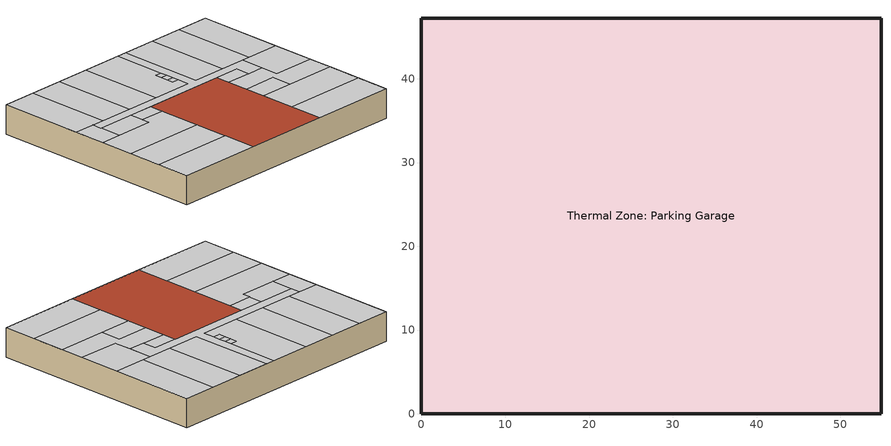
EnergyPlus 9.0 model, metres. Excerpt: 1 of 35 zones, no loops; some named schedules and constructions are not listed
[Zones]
Thermal Zone: Parking Garage
 floor ground (Surface 171 SlabOnOrBelowGradeF073): 54.86,47.24 54.86,0 0,0 0,47.24 z-6.1
 wall ground (Surface 172-uw BelowGradeWallC114): 0,0 54.86,0 z-6.1:0
 wall ground (Surface 173-uw BelowGradeWallC114): 0,47.24 0,0 z-6.1:0
 wall ground (Surface 174-uw BelowGradeWallC114): 54.86,47.24 0,47.24 z-6.1:0
 wall ground (Surface 175-uw BelowGradeWallC114): 54.86,0 54.86,47.24 z-6.1:0
 ceiling to Thermal Zone: F1 Retail SW (OtherFloorU071 Reversed): 18.29,0 18.29,7.32 0,7.32 0,0 z0; 18.29,7.32 18.29,14.63 0,14.63 0,7.32 z0; 18.29,14.63 18.29,23.77 12.8,23.77 12.8,21.95 0,21.95 0,14.63 z0
 ceiling to Thermal Zone: F1 Retail N-NW (OtherFloorU071 Reversed): 7.32,28.96 7.32,47.24 0,47.24 0,28.96 z0; 14.63,28.96 14.63,47.24 7.32,47.24 7.32,28.96 z0; 21.95,28.96 21.95,47.24 14.63,47.24 14.63,28.96 z0; 30.78,28.96 30.78,31.39 29.26,31.39 29.26,35.97 30.78,35.97 30.78,47.24 21.95,47.24 21.95,28.96 z0
 ceiling to Thermal Zone: F1 Retail NE (OtherFloorU071 Reversed): 40.23,28.96 40.23,47.24 32.92,47.24 32.92,28.96 z0; 47.55,28.96 47.55,47.24 40.23,47.24 40.23,28.96 z0; 54.86,28.96 54.86,47.24 47.55,47.24 47.55,28.96 z0
 ceiling to Thermal Zone: F1 Corridor (OtherFloorU071 Reversed): 30.78,31.39 30.78,32.92 29.26,32.92 29.26,31.39 z0; 30.78,32.92 30.78,34.44 29.26,34.44 29.26,32.92 z0; 30.78,34.44 30.78,35.97 29.26,35.97 29.26,34.44 z0; 45.72,23.77 45.72,28.96 32.92,28.96 32.92,47.24 30.78,47.24 30.78,28.96 4.57,28.96 4.57,26.82 42.06,26.82 42.06,23.77 z0; 18.29,23.77 18.29,26.82 12.8,26.82 12.8,23.77 z0; 42.06,23.77 42.06,26.82 36.58,26.82 36.58,23.77 z0
 ceiling to Thermal Zone: F1 Retail SE (OtherFloorU071 Reversed): 54.86,7.32 54.86,14.63 36.58,14.63 36.58,7.32 z0; 54.86,0 54.86,7.32 36.58,7.32 36.58,0 z0
 ceiling to Thermal Zone: F1 Lounge (OtherFloorU071 Reversed): 54.86,14.63 54.86,19.81 45.72,19.81 45.72,23.77 42.06,23.77 36.58,23.77 36.58,19.2 43.89,19.2 43.89,14.63 z0
 ceiling to Thermal Zone: F1 Business Center (OtherFloorU071 Reversed): 43.89,14.63 43.89,19.2 36.58,19.2 36.58,14.63 z0
 ceiling to Thermal Zone: F1 Fitness Center (OtherFloorU071 Reversed): 54.86,19.81 54.86,28.96 45.72,28.96 45.72,19.81 z0
 ceiling to Thermal Zone: F1 Leasing Office (OtherFloorU071 Reversed): 4.57,21.95 4.57,28.96 0,28.96 0,21.95 z0
 ceiling to Thermal Zone: F1 Mechanical Room (OtherFloorU071 Reversed): 12.8,21.95 12.8,26.82 4.57,26.82 4.57,21.95 z0
 roof outside (FlatNonresWoodFramingAndOtherRoofUnconditioned): 36.58,0 36.58,26.82 18.29,26.82 18.29,0 z0
[Construction]
OtherFloorU071 Reversed: Carpet - 3/4 in., Plywood - 5/8 in., Compliance Insulation R9.83
[Schedule:Year]
ResidentialLivingHtgSetpt: ResidentialLivingHtgSetptWk, 1, 1, 12, 31
ResidentialLivingClgSetpt: ResidentialLivingClgSetptWk, 1, 1, 12, 31
Off: OffWk, 1, 1, 12, 31
AllOnHVACAvail: AllOnHVACAvailWk, 1, 1, 12, 31
CyclingHVACAvail: CyclingHVACAvailWk, 1, 1, 12, 31
[Schedule:Week:Daily]
ResidentialLivingLightsWk: ResidentialLivingLightsSun, ResidentialLivingLightsWD, ResidentialLivingLightsWD, ResidentialLivingLightsWD, ResidentialLivingLightsWD, ResidentialLivingLightsWD, ResidentialLivingLightsSat, ResidentialLivingLightsSun, OnDay, OffDay, ResidentialLivingLightsSun, ResidentialLivingLightsSun
ResidentialLivingHtgSetptWk: ResidentialLivingHtgSetptSun, ResidentialLivingHtgSetptWD, ResidentialLivingHtgSetptWD, ResidentialLivingHtgSetptWD, ResidentialLivingHtgSetptWD, ResidentialLivingHtgSetptWD, ResidentialLivingHtgSetptSat, ResidentialLivingHtgSetptSun, ResidentialLivingHtgSetptWD, ResidentialLivingHtgSetptWD, ResidentialLivingHtgSetptSun, ResidentialLivingHtgSetptSun
ResidentialLivingClgSetptWk: ResidentialLivingClgSetptSun, ResidentialLivingClgSetptWD, ResidentialLivingClgSetptWD, ResidentialLivingClgSetptWD, ResidentialLivingClgSetptWD, ResidentialLivingClgSetptWD, ResidentialLivingClgSetptSat, ResidentialLivingClgSetptSun, ResidentialLivingClgSetptWD, ResidentialLivingClgSetptWD, ResidentialLivingClgSetptSun, ResidentialLivingClgSetptSun
ResidentialLivingHVACAvailWk: ResidentialLivingHVACAvailSun, ResidentialLivingHVACAvailWD, ResidentialLivingHVACAvailWD, ResidentialLivingHVACAvailWD, ResidentialLivingHVACAvailWD, ResidentialLivingHVACAvailWD, ResidentialLivingHVACAvailSat, ResidentialLivingHVACAvailSun, AllOnHVACAvailDay, AllOnHVACAvailDay, ResidentialLivingHVACAvailSun, ResidentialLivingHVACAvailSun
OffWk: OffDay, OffDay, OffDay, OffDay, OffDay, OffDay, OffDay, OffDay, OffDay, OffDay, OffDay, OffDay
AllOnHVACAvailWk: AllOnHVACAvailDay, AllOnHVACAvailDay, AllOnHVACAvailDay, AllOnHVACAvailDay, AllOnHVACAvailDay, AllOnHVACAvailDay, AllOnHVACAvailDay, AllOnHVACAvailDay, AllOnHVACAvailDay, AllOnHVACAvailDay, AllOnHVACAvailDay, AllOnHVACAvailDay
CyclingHVACAvailWk: CyclingHVACAvailAll, CyclingHVACAvailAll, CyclingHVACAvailAll, CyclingHVACAvailAll, CyclingHVACAvailAll, CyclingHVACAvailAll, CyclingHVACAvailAll, CyclingHVACAvailAll, CyclingHVACAvailAll, CyclingHVACAvailAll, CyclingHVACAvailAll, CyclingHVACAvailAll
OfficeLightsWk: OfficeLightsSun, OfficeLightsWD, OfficeLightsWD, OfficeLightsWD, OfficeLightsWD, OfficeLightsWD, OfficeLightsSat, OfficeLightsSun, OnDay, OffDay, OfficeLightsSun, OfficeLightsSun
OfficeGasEquipWk: OfficeGasEquipSun, OfficeGasEquipWD, OfficeGasEquipWD, OfficeGasEquipWD, OfficeGasEquipWD, OfficeGasEquipWD, OfficeGasEquipSat, OfficeGasEquipSun, OnDay, OffDay, OfficeGasEquipSun, OfficeGasEquipSun
OfficeInfiltrationWk: OfficeInfiltrationSun, OfficeInfiltrationWD, OfficeInfiltrationWD, OfficeInfiltrationWD, OfficeInfiltrationWD, OfficeInfiltrationWD, OfficeInfiltrationSat, OfficeInfiltrationSun, OfficeInfiltrationWD, OfficeInfiltrationWD, OfficeInfiltrationSun, OfficeInfiltrationSun
OfficeOccupancyWk: OfficeOccupancySun, OfficeOccupancyWD, OfficeOccupancyWD, OfficeOccupancyWD, OfficeOccupancyWD, OfficeOccupancyWD, OfficeOccupancySat, OfficeOccupancySun, OnDay, OffDay, OfficeOccupancySun, OfficeOccupancySun
OfficeReceptacleWk: OfficeReceptacleSun, OfficeReceptacleWD, OfficeReceptacleWD, OfficeReceptacleWD, OfficeReceptacleWD, OfficeReceptacleWD, OfficeReceptacleSat, OfficeReceptacleSun, OnDay, OffDay, OfficeReceptacleSun, OfficeReceptacleSun
ResidentialLivingGasEquipWk: ResidentialLivingGasEquipSun, ResidentialLivingGasEquipWD, ResidentialLivingGasEquipWD, ResidentialLivingGasEquipWD, ResidentialLivingGasEquipWD, ResidentialLivingGasEquipWD, ResidentialLivingGasEquipSat, ResidentialLivingGasEquipSun, OnDay, OffDay, ResidentialLivingGasEquipSun, ResidentialLivingGasEquipSun
ResidentialLivingInfiltrationWk: ResidentialLivingInfiltrationSun, ResidentialLivingInfiltrationWD, ResidentialLivingInfiltrationWD, ResidentialLivingInfiltrationWD, ResidentialLivingInfiltrationWD, ResidentialLivingInfiltrationWD, ResidentialLivingInfiltrationSat, ResidentialLivingInfiltrationSun, ResidentialLivingInfiltrationWD, ResidentialLivingInfiltrationWD, ResidentialLivingInfiltrationSun, ResidentialLivingInfiltrationSun
ResidentialLivingReceptacleWk: ResidentialLivingReceptacleSun, ResidentialLivingReceptacleWD, ResidentialLivingReceptacleWD, ResidentialLivingReceptacleWD, ResidentialLivingReceptacleWD, ResidentialLivingReceptacleWD, ResidentialLivingReceptacleSat, ResidentialLivingReceptacleSun, OnDay, OffDay, ResidentialLivingReceptacleSun, ResidentialLivingReceptacleSun
F2-4 1-Bed N People Activity Level Week Rule - Jan1-Dec31: {6805c7c8-f2c4-43a2-87ac-b2a05aa02598}, {6805c7c8-f2c4-43a2-87ac-b2a05aa02598}, {6805c7c8-f2c4-43a2-87ac-b2a05aa02598}, {6805c7c8-f2c4-43a2-87ac-b2a05aa02598}, {6805c7c8-f2c4-43a2-87ac-b2a05aa02598}, {6805c7c8-f2c4-43a2-87ac-b2a05aa02598}, {6805c7c8-f2c4-43a2-87ac-b2a05aa02598}, {6805c7c8-f2c4-43a2-87ac-b2a05aa02598}, {6805c7c8-f2c4-43a2-87ac-b2a05aa02598}, {6805c7c8-f2c4-43a2-87ac-b2a05aa02598}, {6805c7c8-f2c4-43a2-87ac-b2a05aa02598}, {6805c7c8-f2c4-43a2-87ac-b2a05aa02598}
F2-4 1-Bed NE Core People Activity Level Week Rule - Jan1-Dec31: {370647e9-5487-4645-aca1-0e34028f6810}, {370647e9-5487-4645-aca1-0e34028f6810}, {370647e9-5487-4645-aca1-0e34028f6810}, {370647e9-5487-4645-aca1-0e34028f6810}, {370647e9-5487-4645-aca1-0e34028f6810}, {370647e9-5487-4645-aca1-0e34028f6810}, {370647e9-5487-4645-aca1-0e34028f6810}, {370647e9-5487-4645-aca1-0e34028f6810}, {370647e9-5487-4645-aca1-0e34028f6810}, {370647e9-5487-4645-aca1-0e34028f6810}, {370647e9-5487-4645-aca1-0e34028f6810}, {370647e9-5487-4645-aca1-0e34028f6810}
F2-4 1-Bed NE Outer People Activity Level Week Rule - Jan1-Dec31: {790ceb7b-3814-4bca-ba43-92017290970f}, {790ceb7b-3814-4bca-ba43-92017290970f}, {790ceb7b-3814-4bca-ba43-92017290970f}, {790ceb7b-3814-4bca-ba43-92017290970f}, {790ceb7b-3814-4bca-ba43-92017290970f}, {790ceb7b-3814-4bca-ba43-92017290970f}, {790ceb7b-3814-4bca-ba43-92017290970f}, {790ceb7b-3814-4bca-ba43-92017290970f}, {790ceb7b-3814-4bca-ba43-92017290970f}, {790ceb7b-3814-4bca-ba43-92017290970f}, {790ceb7b-3814-4bca-ba43-92017290970f}, {790ceb7b-3814-4bca-ba43-92017290970f}
F2-4 1-Bed NW Core People Activity Level Week Rule - Jan1-Dec31: {a70a9a82-4804-43eb-b5ed-10e28cd0ca26}, {a70a9a82-4804-43eb-b5ed-10e28cd0ca26}, {a70a9a82-4804-43eb-b5ed-10e28cd0ca26}, {a70a9a82-4804-43eb-b5ed-10e28cd0ca26}, {a70a9a82-4804-43eb-b5ed-10e28cd0ca26}, {a70a9a82-4804-43eb-b5ed-10e28cd0ca26}, {a70a9a82-4804-43eb-b5ed-10e28cd0ca26}, {a70a9a82-4804-43eb-b5ed-10e28cd0ca26}, {a70a9a82-4804-43eb-b5ed-10e28cd0ca26}, {a70a9a82-4804-43eb-b5ed-10e28cd0ca26}, {a70a9a82-4804-43eb-b5ed-10e28cd0ca26}, {a70a9a82-4804-43eb-b5ed-10e28cd0ca26}
F2-4 1-Bed NW Outer People Activity Level Week Rule - Jan1-Dec31: {55218574-7b76-4629-915f-68a635a8b9a4}, {55218574-7b76-4629-915f-68a635a8b9a4}, {55218574-7b76-4629-915f-68a635a8b9a4}, {55218574-7b76-4629-915f-68a635a8b9a4}, {55218574-7b76-4629-915f-68a635a8b9a4}, {55218574-7b76-4629-915f-68a635a8b9a4}, {55218574-7b76-4629-915f-68a635a8b9a4}, {55218574-7b76-4629-915f-68a635a8b9a4}, {55218574-7b76-4629-915f-68a635a8b9a4}, {55218574-7b76-4629-915f-68a635a8b9a4}, {55218574-7b76-4629-915f-68a635a8b9a4}, {55218574-7b76-4629-915f-68a635a8b9a4}
F2-4 2-Bed Core NE People Activity Level Week Rule - Jan1-Dec31: {2ad72658-7b36-46d0-b241-84e8c2460a91}, {2ad72658-7b36-46d0-b241-84e8c2460a91}, {2ad72658-7b36-46d0-b241-84e8c2460a91}, {2ad72658-7b36-46d0-b241-84e8c2460a91}, {2ad72658-7b36-46d0-b241-84e8c2460a91}, {2ad72658-7b36-46d0-b241-84e8c2460a91}, {2ad72658-7b36-46d0-b241-84e8c2460a91}, {2ad72658-7b36-46d0-b241-84e8c2460a91}, {2ad72658-7b36-46d0-b241-84e8c2460a91}, {2ad72658-7b36-46d0-b241-84e8c2460a91}, {2ad72658-7b36-46d0-b241-84e8c2460a91}, {2ad72658-7b36-46d0-b241-84e8c2460a91}
F2-4 2-Bed Core NW People Activity Level Week Rule - Jan1-Dec31: {d2f34d76-4012-4924-8098-abc29affdd64}, {d2f34d76-4012-4924-8098-abc29affdd64}, {d2f34d76-4012-4924-8098-abc29affdd64}, {d2f34d76-4012-4924-8098-abc29affdd64}, {d2f34d76-4012-4924-8098-abc29affdd64}, {d2f34d76-4012-4924-8098-abc29affdd64}, {d2f34d76-4012-4924-8098-abc29affdd64}, {d2f34d76-4012-4924-8098-abc29affdd64}, {d2f34d76-4012-4924-8098-abc29affdd64}, {d2f34d76-4012-4924-8098-abc29affdd64}, {d2f34d76-4012-4924-8098-abc29affdd64}, {d2f34d76-4012-4924-8098-abc29affdd64}
F2-4 2-Bed NE People Activity Level Week Rule - Jan1-Dec31: {e377f036-5cf4-4b98-a090-f966b8af4db4}, {e377f036-5cf4-4b98-a090-f966b8af4db4}, {e377f036-5cf4-4b98-a090-f966b8af4db4}, {e377f036-5cf4-4b98-a090-f966b8af4db4}, {e377f036-5cf4-4b98-a090-f966b8af4db4}, {e377f036-5cf4-4b98-a090-f966b8af4db4}, {e377f036-5cf4-4b98-a090-f966b8af4db4}, {e377f036-5cf4-4b98-a090-f966b8af4db4}, {e377f036-5cf4-4b98-a090-f966b8af4db4}, {e377f036-5cf4-4b98-a090-f966b8af4db4}, {e377f036-5cf4-4b98-a090-f966b8af4db4}, {e377f036-5cf4-4b98-a090-f966b8af4db4}
F2-4 2-Bed NW People Activity Level Week Rule - Jan1-Dec31: {b8b7b60b-3e6a-406e-b7d8-417bf8d2a95e}, {b8b7b60b-3e6a-406e-b7d8-417bf8d2a95e}, {b8b7b60b-3e6a-406e-b7d8-417bf8d2a95e}, {b8b7b60b-3e6a-406e-b7d8-417bf8d2a95e}, {b8b7b60b-3e6a-406e-b7d8-417bf8d2a95e}, {b8b7b60b-3e6a-406e-b7d8-417bf8d2a95e}, {b8b7b60b-3e6a-406e-b7d8-417bf8d2a95e}, {b8b7b60b-3e6a-406e-b7d8-417bf8d2a95e}, {b8b7b60b-3e6a-406e-b7d8-417bf8d2a95e}, {b8b7b60b-3e6a-406e-b7d8-417bf8d2a95e}, {b8b7b60b-3e6a-406e-b7d8-417bf8d2a95e}, {b8b7b60b-3e6a-406e-b7d8-417bf8d2a95e}
F2-4 2-Bed SE Core People Activity Level Week Rule - Jan1-Dec31: {64bcf6c5-b2b1-4105-a1b0-d777665d7e53}, {64bcf6c5-b2b1-4105-a1b0-d777665d7e53}, {64bcf6c5-b2b1-4105-a1b0-d777665d7e53}, {64bcf6c5-b2b1-4105-a1b0-d777665d7e53}, {64bcf6c5-b2b1-4105-a1b0-d777665d7e53}, {64bcf6c5-b2b1-4105-a1b0-d777665d7e53}, {64bcf6c5-b2b1-4105-a1b0-d777665d7e53}, {64bcf6c5-b2b1-4105-a1b0-d777665d7e53}, {64bcf6c5-b2b1-4105-a1b0-d777665d7e53}, {64bcf6c5-b2b1-4105-a1b0-d777665d7e53}, {64bcf6c5-b2b1-4105-a1b0-d777665d7e53}, {64bcf6c5-b2b1-4105-a1b0-d777665d7e53}
F2-4 2-Bed SE People Activity Level Week Rule - Jan1-Dec31: {c83442a3-c47b-48b8-a596-85d6b70172df}, {c83442a3-c47b-48b8-a596-85d6b70172df}, {c83442a3-c47b-48b8-a596-85d6b70172df}, {c83442a3-c47b-48b8-a596-85d6b70172df}, {c83442a3-c47b-48b8-a596-85d6b70172df}, {c83442a3-c47b-48b8-a596-85d6b70172df}, {c83442a3-c47b-48b8-a596-85d6b70172df}, {c83442a3-c47b-48b8-a596-85d6b70172df}, {c83442a3-c47b-48b8-a596-85d6b70172df}, {c83442a3-c47b-48b8-a596-85d6b70172df}, {c83442a3-c47b-48b8-a596-85d6b70172df}, {c83442a3-c47b-48b8-a596-85d6b70172df}
F2-4 2-Bed SW Core People Activity Level Week Rule - Jan1-Dec31: {2ef50e13-6b47-4408-b4ef-4a8e00eb16d7}, {2ef50e13-6b47-4408-b4ef-4a8e00eb16d7}, {2ef50e13-6b47-4408-b4ef-4a8e00eb16d7}, {2ef50e13-6b47-4408-b4ef-4a8e00eb16d7}, {2ef50e13-6b47-4408-b4ef-4a8e00eb16d7}, {2ef50e13-6b47-4408-b4ef-4a8e00eb16d7}, {2ef50e13-6b47-4408-b4ef-4a8e00eb16d7}, {2ef50e13-6b47-4408-b4ef-4a8e00eb16d7}, {2ef50e13-6b47-4408-b4ef-4a8e00eb16d7}, {2ef50e13-6b47-4408-b4ef-4a8e00eb16d7}, {2ef50e13-6b47-4408-b4ef-4a8e00eb16d7}, {2ef50e13-6b47-4408-b4ef-4a8e00eb16d7}
F2-4 2-Bed SW People Activity Level Week Rule - Jan1-Dec31: {102a08da-bfbe-4b5f-87d5-42c6ffa4ede1}, {102a08da-bfbe-4b5f-87d5-42c6ffa4ede1}, {102a08da-bfbe-4b5f-87d5-42c6ffa4ede1}, {102a08da-bfbe-4b5f-87d5-42c6ffa4ede1}, {102a08da-bfbe-4b5f-87d5-42c6ffa4ede1}, {102a08da-bfbe-4b5f-87d5-42c6ffa4ede1}, {102a08da-bfbe-4b5f-87d5-42c6ffa4ede1}, {102a08da-bfbe-4b5f-87d5-42c6ffa4ede1}, {102a08da-bfbe-4b5f-87d5-42c6ffa4ede1}, {102a08da-bfbe-4b5f-87d5-42c6ffa4ede1}, {102a08da-bfbe-4b5f-87d5-42c6ffa4ede1}, {102a08da-bfbe-4b5f-87d5-42c6ffa4ede1}
F2-4 3-Bed NE People Activity Level Week Rule - Jan1-Dec31: {4229185b-c2c8-4165-a27a-04059ce64183}, {4229185b-c2c8-4165-a27a-04059ce64183}, {4229185b-c2c8-4165-a27a-04059ce64183}, {4229185b-c2c8-4165-a27a-04059ce64183}, {4229185b-c2c8-4165-a27a-04059ce64183}, {4229185b-c2c8-4165-a27a-04059ce64183}, {4229185b-c2c8-4165-a27a-04059ce64183}, {4229185b-c2c8-4165-a27a-04059ce64183}, {4229185b-c2c8-4165-a27a-04059ce64183}, {4229185b-c2c8-4165-a27a-04059ce64183}, {4229185b-c2c8-4165-a27a-04059ce64183}, {4229185b-c2c8-4165-a27a-04059ce64183}
F2-4 3-Bed NW People Activity Level Week Rule - Jan1-Dec31: {83ebe055-ec17-47f5-8887-d5af62a26ab8}, {83ebe055-ec17-47f5-8887-d5af62a26ab8}, {83ebe055-ec17-47f5-8887-d5af62a26ab8}, {83ebe055-ec17-47f5-8887-d5af62a26ab8}, {83ebe055-ec17-47f5-8887-d5af62a26ab8}, {83ebe055-ec17-47f5-8887-d5af62a26ab8}, {83ebe055-ec17-47f5-8887-d5af62a26ab8}, {83ebe055-ec17-47f5-8887-d5af62a26ab8}, {83ebe055-ec17-47f5-8887-d5af62a26ab8}, {83ebe055-ec17-47f5-8887-d5af62a26ab8}, {83ebe055-ec17-47f5-8887-d5af62a26ab8}, {83ebe055-ec17-47f5-8887-d5af62a26ab8}
F2-4 Corridor People Activity Level Week Rule - Jan1-Dec31: {aa991055-cdaa-4dec-9147-32b85cab3a7b}, {aa991055-cdaa-4dec-9147-32b85cab3a7b}, {aa991055-cdaa-4dec-9147-32b85cab3a7b}, {aa991055-cdaa-4dec-9147-32b85cab3a7b}, {aa991055-cdaa-4dec-9147-32b85cab3a7b}, {aa991055-cdaa-4dec-9147-32b85cab3a7b}, {aa991055-cdaa-4dec-9147-32b85cab3a7b}, {aa991055-cdaa-4dec-9147-32b85cab3a7b}, {aa991055-cdaa-4dec-9147-32b85cab3a7b}, {aa991055-cdaa-4dec-9147-32b85cab3a7b}, {aa991055-cdaa-4dec-9147-32b85cab3a7b}, {aa991055-cdaa-4dec-9147-32b85cab3a7b}
F2-4 Elevator Core People Activity Level Week Rule - Jan1-Dec31: {93ac94c3-44b2-4bc0-8d25-5f2828756a07}, {93ac94c3-44b2-4bc0-8d25-5f2828756a07}, {93ac94c3-44b2-4bc0-8d25-5f2828756a07}, {93ac94c3-44b2-4bc0-8d25-5f2828756a07}, {93ac94c3-44b2-4bc0-8d25-5f2828756a07}, {93ac94c3-44b2-4bc0-8d25-5f2828756a07}, {93ac94c3-44b2-4bc0-8d25-5f2828756a07}, {93ac94c3-44b2-4bc0-8d25-5f2828756a07}, {93ac94c3-44b2-4bc0-8d25-5f2828756a07}, {93ac94c3-44b2-4bc0-8d25-5f2828756a07}, {93ac94c3-44b2-4bc0-8d25-5f2828756a07}, {93ac94c3-44b2-4bc0-8d25-5f2828756a07}
F2-4 Elevator N People Activity Level Week Rule - Jan1-Dec31: {f7cd98e2-3c89-4144-97fa-aeaa430144cf}, {f7cd98e2-3c89-4144-97fa-aeaa430144cf}, {f7cd98e2-3c89-4144-97fa-aeaa430144cf}, {f7cd98e2-3c89-4144-97fa-aeaa430144cf}, {f7cd98e2-3c89-4144-97fa-aeaa430144cf}, {f7cd98e2-3c89-4144-97fa-aeaa430144cf}, {f7cd98e2-3c89-4144-97fa-aeaa430144cf}, {f7cd98e2-3c89-4144-97fa-aeaa430144cf}, {f7cd98e2-3c89-4144-97fa-aeaa430144cf}, {f7cd98e2-3c89-4144-97fa-aeaa430144cf}, {f7cd98e2-3c89-4144-97fa-aeaa430144cf}, {f7cd98e2-3c89-4144-97fa-aeaa430144cf}
F2-4 Elevator S People Activity Level Week Rule - Jan1-Dec31: {b546573b-1854-498d-a32a-d7ceeb43f2c4}, {b546573b-1854-498d-a32a-d7ceeb43f2c4}, {b546573b-1854-498d-a32a-d7ceeb43f2c4}, {b546573b-1854-498d-a32a-d7ceeb43f2c4}, {b546573b-1854-498d-a32a-d7ceeb43f2c4}, {b546573b-1854-498d-a32a-d7ceeb43f2c4}, {b546573b-1854-498d-a32a-d7ceeb43f2c4}, {b546573b-1854-498d-a32a-d7ceeb43f2c4}, {b546573b-1854-498d-a32a-d7ceeb43f2c4}, {b546573b-1854-498d-a32a-d7ceeb43f2c4}, {b546573b-1854-498d-a32a-d7ceeb43f2c4}, {b546573b-1854-498d-a32a-d7ceeb43f2c4}
F2-4 Laundry People Activity Level Week Rule - Jan1-Dec31: {ee4c651c-a002-437d-9d2c-95e7bc3a94be}, {ee4c651c-a002-437d-9d2c-95e7bc3a94be}, {ee4c651c-a002-437d-9d2c-95e7bc3a94be}, {ee4c651c-a002-437d-9d2c-95e7bc3a94be}, {ee4c651c-a002-437d-9d2c-95e7bc3a94be}, {ee4c651c-a002-437d-9d2c-95e7bc3a94be}, {ee4c651c-a002-437d-9d2c-95e7bc3a94be}, {ee4c651c-a002-437d-9d2c-95e7bc3a94be}, {ee4c651c-a002-437d-9d2c-95e7bc3a94be}, {ee4c651c-a002-437d-9d2c-95e7bc3a94be}, {ee4c651c-a002-437d-9d2c-95e7bc3a94be}, {ee4c651c-a002-437d-9d2c-95e7bc3a94be}
F2-4 Stair E People Activity Level Week Rule - Jan1-Dec31: {89cc526a-4461-4b59-819b-baad2c4d1e05}, {89cc526a-4461-4b59-819b-baad2c4d1e05}, {89cc526a-4461-4b59-819b-baad2c4d1e05}, {89cc526a-4461-4b59-819b-baad2c4d1e05}, {89cc526a-4461-4b59-819b-baad2c4d1e05}, {89cc526a-4461-4b59-819b-baad2c4d1e05}, {89cc526a-4461-4b59-819b-baad2c4d1e05}, {89cc526a-4461-4b59-819b-baad2c4d1e05}, {89cc526a-4461-4b59-819b-baad2c4d1e05}, {89cc526a-4461-4b59-819b-baad2c4d1e05}, {89cc526a-4461-4b59-819b-baad2c4d1e05}, {89cc526a-4461-4b59-819b-baad2c4d1e05}
F2-4 Stair W People Activity Level Week Rule - Jan1-Dec31: {1159f24f-4f25-47ae-a902-f9eca2beaa71}, {1159f24f-4f25-47ae-a902-f9eca2beaa71}, {1159f24f-4f25-47ae-a902-f9eca2beaa71}, {1159f24f-4f25-47ae-a902-f9eca2beaa71}, {1159f24f-4f25-47ae-a902-f9eca2beaa71}, {1159f24f-4f25-47ae-a902-f9eca2beaa71}, {1159f24f-4f25-47ae-a902-f9eca2beaa71}, {1159f24f-4f25-47ae-a902-f9eca2beaa71}, {1159f24f-4f25-47ae-a902-f9eca2beaa71}, {1159f24f-4f25-47ae-a902-f9eca2beaa71}, {1159f24f-4f25-47ae-a902-f9eca2beaa71}, {1159f24f-4f25-47ae-a902-f9eca2beaa71}
F2-4 Studio SE People Activity Level Week Rule - Jan1-Dec31: {0e720db0-db77-4b76-a4d9-d5833da2a183}, {0e720db0-db77-4b76-a4d9-d5833da2a183}, {0e720db0-db77-4b76-a4d9-d5833da2a183}, {0e720db0-db77-4b76-a4d9-d5833da2a183}, {0e720db0-db77-4b76-a4d9-d5833da2a183}, {0e720db0-db77-4b76-a4d9-d5833da2a183}, {0e720db0-db77-4b76-a4d9-d5833da2a183}, {0e720db0-db77-4b76-a4d9-d5833da2a183}, {0e720db0-db77-4b76-a4d9-d5833da2a183}, {0e720db0-db77-4b76-a4d9-d5833da2a183}, {0e720db0-db77-4b76-a4d9-d5833da2a183}, {0e720db0-db77-4b76-a4d9-d5833da2a183}
F2-4 Studio SW People Activity Level Week Rule - Jan1-Dec31: {6be0b647-524f-42bf-9b92-c9b3db70157e}, {6be0b647-524f-42bf-9b92-c9b3db70157e}, {6be0b647-524f-42bf-9b92-c9b3db70157e}, {6be0b647-524f-42bf-9b92-c9b3db70157e}, {6be0b647-524f-42bf-9b92-c9b3db70157e}, {6be0b647-524f-42bf-9b92-c9b3db70157e}, {6be0b647-524f-42bf-9b92-c9b3db70157e}, {6be0b647-524f-42bf-9b92-c9b3db70157e}, {6be0b647-524f-42bf-9b92-c9b3db70157e}, {6be0b647-524f-42bf-9b92-c9b3db70157e}, {6be0b647-524f-42bf-9b92-c9b3db70157e}, {6be0b647-524f-42bf-9b92-c9b3db70157e}
F5 1-Bed NE Outer People Activity Level Week Rule - Jan1-Dec31: {617f23fa-d779-49fe-94d0-a5c68dcfb39e}, {617f23fa-d779-49fe-94d0-a5c68dcfb39e}, {617f23fa-d779-49fe-94d0-a5c68dcfb39e}, {617f23fa-d779-49fe-94d0-a5c68dcfb39e}, {617f23fa-d779-49fe-94d0-a5c68dcfb39e}, {617f23fa-d779-49fe-94d0-a5c68dcfb39e}, {617f23fa-d779-49fe-94d0-a5c68dcfb39e}, {617f23fa-d779-49fe-94d0-a5c68dcfb39e}, {617f23fa-d779-49fe-94d0-a5c68dcfb39e}, {617f23fa-d779-49fe-94d0-a5c68dcfb39e}, {617f23fa-d779-49fe-94d0-a5c68dcfb39e}, {617f23fa-d779-49fe-94d0-a5c68dcfb39e}
F5 1-Bed NW Core People Activity Level Week Rule - Jan1-Dec31: {2c987ee7-d709-48a7-8a9c-c793e81fefc3}, {2c987ee7-d709-48a7-8a9c-c793e81fefc3}, {2c987ee7-d709-48a7-8a9c-c793e81fefc3}, {2c987ee7-d709-48a7-8a9c-c793e81fefc3}, {2c987ee7-d709-48a7-8a9c-c793e81fefc3}, {2c987ee7-d709-48a7-8a9c-c793e81fefc3}, {2c987ee7-d709-48a7-8a9c-c793e81fefc3}, {2c987ee7-d709-48a7-8a9c-c793e81fefc3}, {2c987ee7-d709-48a7-8a9c-c793e81fefc3}, {2c987ee7-d709-48a7-8a9c-c793e81fefc3}, {2c987ee7-d709-48a7-8a9c-c793e81fefc3}, {2c987ee7-d709-48a7-8a9c-c793e81fefc3}
F5 1-Bed NW Outer People Activity Level Week Rule - Jan1-Dec31: {db609503-1bb4-48e2-a482-056241590a8f}, {db609503-1bb4-48e2-a482-056241590a8f}, {db609503-1bb4-48e2-a482-056241590a8f}, {db609503-1bb4-48e2-a482-056241590a8f}, {db609503-1bb4-48e2-a482-056241590a8f}, {db609503-1bb4-48e2-a482-056241590a8f}, {db609503-1bb4-48e2-a482-056241590a8f}, {db609503-1bb4-48e2-a482-056241590a8f}, {db609503-1bb4-48e2-a482-056241590a8f}, {db609503-1bb4-48e2-a482-056241590a8f}, {db609503-1bb4-48e2-a482-056241590a8f}, {db609503-1bb4-48e2-a482-056241590a8f}
F5 2-Bed Core NE People Activity Level Week Rule - Jan1-Dec31: {201d3c9a-19c2-41a3-b815-4b53a17ef69c}, {201d3c9a-19c2-41a3-b815-4b53a17ef69c}, {201d3c9a-19c2-41a3-b815-4b53a17ef69c}, {201d3c9a-19c2-41a3-b815-4b53a17ef69c}, {201d3c9a-19c2-41a3-b815-4b53a17ef69c}, {201d3c9a-19c2-41a3-b815-4b53a17ef69c}, {201d3c9a-19c2-41a3-b815-4b53a17ef69c}, {201d3c9a-19c2-41a3-b815-4b53a17ef69c}, {201d3c9a-19c2-41a3-b815-4b53a17ef69c}, {201d3c9a-19c2-41a3-b815-4b53a17ef69c}, {201d3c9a-19c2-41a3-b815-4b53a17ef69c}, {201d3c9a-19c2-41a3-b815-4b53a17ef69c}
F5 2-Bed Core NW People Activity Level Week Rule - Jan1-Dec31: {13a6f61b-78f0-423e-bc14-7d08e892e92d}, {13a6f61b-78f0-423e-bc14-7d08e892e92d}, {13a6f61b-78f0-423e-bc14-7d08e892e92d}, {13a6f61b-78f0-423e-bc14-7d08e892e92d}, {13a6f61b-78f0-423e-bc14-7d08e892e92d}, {13a6f61b-78f0-423e-bc14-7d08e892e92d}, {13a6f61b-78f0-423e-bc14-7d08e892e92d}, {13a6f61b-78f0-423e-bc14-7d08e892e92d}, {13a6f61b-78f0-423e-bc14-7d08e892e92d}, {13a6f61b-78f0-423e-bc14-7d08e892e92d}, {13a6f61b-78f0-423e-bc14-7d08e892e92d}, {13a6f61b-78f0-423e-bc14-7d08e892e92d}
F5 2-Bed NE People Activity Level Week Rule - Jan1-Dec31: {885f6b84-684c-4e37-8fc6-d14a5fa145fc}, {885f6b84-684c-4e37-8fc6-d14a5fa145fc}, {885f6b84-684c-4e37-8fc6-d14a5fa145fc}, {885f6b84-684c-4e37-8fc6-d14a5fa145fc}, {885f6b84-684c-4e37-8fc6-d14a5fa145fc}, {885f6b84-684c-4e37-8fc6-d14a5fa145fc}, {885f6b84-684c-4e37-8fc6-d14a5fa145fc}, {885f6b84-684c-4e37-8fc6-d14a5fa145fc}, {885f6b84-684c-4e37-8fc6-d14a5fa145fc}, {885f6b84-684c-4e37-8fc6-d14a5fa145fc}, {885f6b84-684c-4e37-8fc6-d14a5fa145fc}, {885f6b84-684c-4e37-8fc6-d14a5fa145fc}
F5 2-Bed NW People Activity Level Week Rule - Jan1-Dec31: {884f5d17-8ca1-4f94-a4ac-fc289482b630}, {884f5d17-8ca1-4f94-a4ac-fc289482b630}, {884f5d17-8ca1-4f94-a4ac-fc289482b630}, {884f5d17-8ca1-4f94-a4ac-fc289482b630}, {884f5d17-8ca1-4f94-a4ac-fc289482b630}, {884f5d17-8ca1-4f94-a4ac-fc289482b630}, {884f5d17-8ca1-4f94-a4ac-fc289482b630}, {884f5d17-8ca1-4f94-a4ac-fc289482b630}, {884f5d17-8ca1-4f94-a4ac-fc289482b630}, {884f5d17-8ca1-4f94-a4ac-fc289482b630}, {884f5d17-8ca1-4f94-a4ac-fc289482b630}, {884f5d17-8ca1-4f94-a4ac-fc289482b630}
F5 2-Bed SE Core People Activity Level Week Rule - Jan1-Dec31: {77dfe65d-df7c-4575-9a9f-b52a4d28459e}, {77dfe65d-df7c-4575-9a9f-b52a4d28459e}, {77dfe65d-df7c-4575-9a9f-b52a4d28459e}, {77dfe65d-df7c-4575-9a9f-b52a4d28459e}, {77dfe65d-df7c-4575-9a9f-b52a4d28459e}, {77dfe65d-df7c-4575-9a9f-b52a4d28459e}, {77dfe65d-df7c-4575-9a9f-b52a4d28459e}, {77dfe65d-df7c-4575-9a9f-b52a4d28459e}, {77dfe65d-df7c-4575-9a9f-b52a4d28459e}, {77dfe65d-df7c-4575-9a9f-b52a4d28459e}, {77dfe65d-df7c-4575-9a9f-b52a4d28459e}, {77dfe65d-df7c-4575-9a9f-b52a4d28459e}
F5 2-Bed SE People Activity Level Week Rule - Jan1-Dec31: {e1f1f798-d7e9-4c95-bfe6-7d4129133302}, {e1f1f798-d7e9-4c95-bfe6-7d4129133302}, {e1f1f798-d7e9-4c95-bfe6-7d4129133302}, {e1f1f798-d7e9-4c95-bfe6-7d4129133302}, {e1f1f798-d7e9-4c95-bfe6-7d4129133302}, {e1f1f798-d7e9-4c95-bfe6-7d4129133302}, {e1f1f798-d7e9-4c95-bfe6-7d4129133302}, {e1f1f798-d7e9-4c95-bfe6-7d4129133302}, {e1f1f798-d7e9-4c95-bfe6-7d4129133302}, {e1f1f798-d7e9-4c95-bfe6-7d4129133302}, {e1f1f798-d7e9-4c95-bfe6-7d4129133302}, {e1f1f798-d7e9-4c95-bfe6-7d4129133302}
F5 2-Bed SW Core People Activity Level Week Rule - Jan1-Dec31: {9979959e-c6f5-417b-80be-9b3e2576abe4}, {9979959e-c6f5-417b-80be-9b3e2576abe4}, {9979959e-c6f5-417b-80be-9b3e2576abe4}, {9979959e-c6f5-417b-80be-9b3e2576abe4}, {9979959e-c6f5-417b-80be-9b3e2576abe4}, {9979959e-c6f5-417b-80be-9b3e2576abe4}, {9979959e-c6f5-417b-80be-9b3e2576abe4}, {9979959e-c6f5-417b-80be-9b3e2576abe4}, {9979959e-c6f5-417b-80be-9b3e2576abe4}, {9979959e-c6f5-417b-80be-9b3e2576abe4}, {9979959e-c6f5-417b-80be-9b3e2576abe4}, {9979959e-c6f5-417b-80be-9b3e2576abe4}
F5 2-Bed SW People Activity Level Week Rule - Jan1-Dec31: {bc7a8b0f-60f2-42cc-91b5-531dac0650f1}, {bc7a8b0f-60f2-42cc-91b5-531dac0650f1}, {bc7a8b0f-60f2-42cc-91b5-531dac0650f1}, {bc7a8b0f-60f2-42cc-91b5-531dac0650f1}, {bc7a8b0f-60f2-42cc-91b5-531dac0650f1}, {bc7a8b0f-60f2-42cc-91b5-531dac0650f1}, {bc7a8b0f-60f2-42cc-91b5-531dac0650f1}, {bc7a8b0f-60f2-42cc-91b5-531dac0650f1}, {bc7a8b0f-60f2-42cc-91b5-531dac0650f1}, {bc7a8b0f-60f2-42cc-91b5-531dac0650f1}, {bc7a8b0f-60f2-42cc-91b5-531dac0650f1}, {bc7a8b0f-60f2-42cc-91b5-531dac0650f1}
F5 3-Bed NE People Activity Level Week Rule - Jan1-Dec31: {7002925c-f174-4666-842f-f1e9aa2cb8b9}, {7002925c-f174-4666-842f-f1e9aa2cb8b9}, {7002925c-f174-4666-842f-f1e9aa2cb8b9}, {7002925c-f174-4666-842f-f1e9aa2cb8b9}, {7002925c-f174-4666-842f-f1e9aa2cb8b9}, {7002925c-f174-4666-842f-f1e9aa2cb8b9}, {7002925c-f174-4666-842f-f1e9aa2cb8b9}, {7002925c-f174-4666-842f-f1e9aa2cb8b9}, {7002925c-f174-4666-842f-f1e9aa2cb8b9}, {7002925c-f174-4666-842f-f1e9aa2cb8b9}, {7002925c-f174-4666-842f-f1e9aa2cb8b9}, {7002925c-f174-4666-842f-f1e9aa2cb8b9}
F5 3-Bed NW People Activity Level Week Rule - Jan1-Dec31: {38bb467d-5679-4b38-9d9d-564072cd0202}, {38bb467d-5679-4b38-9d9d-564072cd0202}, {38bb467d-5679-4b38-9d9d-564072cd0202}, {38bb467d-5679-4b38-9d9d-564072cd0202}, {38bb467d-5679-4b38-9d9d-564072cd0202}, {38bb467d-5679-4b38-9d9d-564072cd0202}, {38bb467d-5679-4b38-9d9d-564072cd0202}, {38bb467d-5679-4b38-9d9d-564072cd0202}, {38bb467d-5679-4b38-9d9d-564072cd0202}, {38bb467d-5679-4b38-9d9d-564072cd0202}, {38bb467d-5679-4b38-9d9d-564072cd0202}, {38bb467d-5679-4b38-9d9d-564072cd0202}
F5 Corridor People Activity Level Week Rule - Jan1-Dec31: {12377648-8dfb-416b-9486-0d07cdeb095b}, {12377648-8dfb-416b-9486-0d07cdeb095b}, {12377648-8dfb-416b-9486-0d07cdeb095b}, {12377648-8dfb-416b-9486-0d07cdeb095b}, {12377648-8dfb-416b-9486-0d07cdeb095b}, {12377648-8dfb-416b-9486-0d07cdeb095b}, {12377648-8dfb-416b-9486-0d07cdeb095b}, {12377648-8dfb-416b-9486-0d07cdeb095b}, {12377648-8dfb-416b-9486-0d07cdeb095b}, {12377648-8dfb-416b-9486-0d07cdeb095b}, {12377648-8dfb-416b-9486-0d07cdeb095b}, {12377648-8dfb-416b-9486-0d07cdeb095b}
F5 Elevator Core People Activity Level Week Rule - Jan1-Dec31: {b90fff03-d4c9-48dd-b292-7b559fa6f952}, {b90fff03-d4c9-48dd-b292-7b559fa6f952}, {b90fff03-d4c9-48dd-b292-7b559fa6f952}, {b90fff03-d4c9-48dd-b292-7b559fa6f952}, {b90fff03-d4c9-48dd-b292-7b559fa6f952}, {b90fff03-d4c9-48dd-b292-7b559fa6f952}, {b90fff03-d4c9-48dd-b292-7b559fa6f952}, {b90fff03-d4c9-48dd-b292-7b559fa6f952}, {b90fff03-d4c9-48dd-b292-7b559fa6f952}, {b90fff03-d4c9-48dd-b292-7b559fa6f952}, {b90fff03-d4c9-48dd-b292-7b559fa6f952}, {b90fff03-d4c9-48dd-b292-7b559fa6f952}
F5 Elevator N People Activity Level Week Rule - Jan1-Dec31: {41a82f34-028c-4557-b902-5d8447bf40ea}, {41a82f34-028c-4557-b902-5d8447bf40ea}, {41a82f34-028c-4557-b902-5d8447bf40ea}, {41a82f34-028c-4557-b902-5d8447bf40ea}, {41a82f34-028c-4557-b902-5d8447bf40ea}, {41a82f34-028c-4557-b902-5d8447bf40ea}, {41a82f34-028c-4557-b902-5d8447bf40ea}, {41a82f34-028c-4557-b902-5d8447bf40ea}, {41a82f34-028c-4557-b902-5d8447bf40ea}, {41a82f34-028c-4557-b902-5d8447bf40ea}, {41a82f34-028c-4557-b902-5d8447bf40ea}, {41a82f34-028c-4557-b902-5d8447bf40ea}
F5 Elevator S People Activity Level Week Rule - Jan1-Dec31: {8fe0c57e-e74b-4d4b-b475-6d22c07a0902}, {8fe0c57e-e74b-4d4b-b475-6d22c07a0902}, {8fe0c57e-e74b-4d4b-b475-6d22c07a0902}, {8fe0c57e-e74b-4d4b-b475-6d22c07a0902}, {8fe0c57e-e74b-4d4b-b475-6d22c07a0902}, {8fe0c57e-e74b-4d4b-b475-6d22c07a0902}, {8fe0c57e-e74b-4d4b-b475-6d22c07a0902}, {8fe0c57e-e74b-4d4b-b475-6d22c07a0902}, {8fe0c57e-e74b-4d4b-b475-6d22c07a0902}, {8fe0c57e-e74b-4d4b-b475-6d22c07a0902}, {8fe0c57e-e74b-4d4b-b475-6d22c07a0902}, {8fe0c57e-e74b-4d4b-b475-6d22c07a0902}
F5 Laundry People Activity Level Week Rule - Jan1-Dec31: {38015deb-8cf2-482a-8921-4b2f722cac4d}, {38015deb-8cf2-482a-8921-4b2f722cac4d}, {38015deb-8cf2-482a-8921-4b2f722cac4d}, {38015deb-8cf2-482a-8921-4b2f722cac4d}, {38015deb-8cf2-482a-8921-4b2f722cac4d}, {38015deb-8cf2-482a-8921-4b2f722cac4d}, {38015deb-8cf2-482a-8921-4b2f722cac4d}, {38015deb-8cf2-482a-8921-4b2f722cac4d}, {38015deb-8cf2-482a-8921-4b2f722cac4d}, {38015deb-8cf2-482a-8921-4b2f722cac4d}, {38015deb-8cf2-482a-8921-4b2f722cac4d}, {38015deb-8cf2-482a-8921-4b2f722cac4d}
F5 Stair E People Activity Level Week Rule - Jan1-Dec31: {015fc3b9-517d-4c30-b668-7255ff187fe8}, {015fc3b9-517d-4c30-b668-7255ff187fe8}, {015fc3b9-517d-4c30-b668-7255ff187fe8}, {015fc3b9-517d-4c30-b668-7255ff187fe8}, {015fc3b9-517d-4c30-b668-7255ff187fe8}, {015fc3b9-517d-4c30-b668-7255ff187fe8}, {015fc3b9-517d-4c30-b668-7255ff187fe8}, {015fc3b9-517d-4c30-b668-7255ff187fe8}, {015fc3b9-517d-4c30-b668-7255ff187fe8}, {015fc3b9-517d-4c30-b668-7255ff187fe8}, {015fc3b9-517d-4c30-b668-7255ff187fe8}, {015fc3b9-517d-4c30-b668-7255ff187fe8}
F5 Stair W People Activity Level Week Rule - Jan1-Dec31: {7b780d21-01b1-4503-9d0c-56c629b02481}, {7b780d21-01b1-4503-9d0c-56c629b02481}, {7b780d21-01b1-4503-9d0c-56c629b02481}, {7b780d21-01b1-4503-9d0c-56c629b02481}, {7b780d21-01b1-4503-9d0c-56c629b02481}, {7b780d21-01b1-4503-9d0c-56c629b02481}, {7b780d21-01b1-4503-9d0c-56c629b02481}, {7b780d21-01b1-4503-9d0c-56c629b02481}, {7b780d21-01b1-4503-9d0c-56c629b02481}, {7b780d21-01b1-4503-9d0c-56c629b02481}, {7b780d21-01b1-4503-9d0c-56c629b02481}, {7b780d21-01b1-4503-9d0c-56c629b02481}
F5 Studio SE People Activity Level Week Rule - Jan1-Dec31: {20cb9451-2db3-4331-aee1-dea2ba76fc40}, {20cb9451-2db3-4331-aee1-dea2ba76fc40}, {20cb9451-2db3-4331-aee1-dea2ba76fc40}, {20cb9451-2db3-4331-aee1-dea2ba76fc40}, {20cb9451-2db3-4331-aee1-dea2ba76fc40}, {20cb9451-2db3-4331-aee1-dea2ba76fc40}, {20cb9451-2db3-4331-aee1-dea2ba76fc40}, {20cb9451-2db3-4331-aee1-dea2ba76fc40}, {20cb9451-2db3-4331-aee1-dea2ba76fc40}, {20cb9451-2db3-4331-aee1-dea2ba76fc40}, {20cb9451-2db3-4331-aee1-dea2ba76fc40}, {20cb9451-2db3-4331-aee1-dea2ba76fc40}
F5 Studio SW People Activity Level Week Rule - Jan1-Dec31: {d757810c-e1d1-401d-8ad4-3cb15af30b7f}, {d757810c-e1d1-401d-8ad4-3cb15af30b7f}, {d757810c-e1d1-401d-8ad4-3cb15af30b7f}, {d757810c-e1d1-401d-8ad4-3cb15af30b7f}, {d757810c-e1d1-401d-8ad4-3cb15af30b7f}, {d757810c-e1d1-401d-8ad4-3cb15af30b7f}, {d757810c-e1d1-401d-8ad4-3cb15af30b7f}, {d757810c-e1d1-401d-8ad4-3cb15af30b7f}, {d757810c-e1d1-401d-8ad4-3cb15af30b7f}, {d757810c-e1d1-401d-8ad4-3cb15af30b7f}, {d757810c-e1d1-401d-8ad4-3cb15af30b7f}, {d757810c-e1d1-401d-8ad4-3cb15af30b7f}
[Schedule:Day:Interval]
RetailLightsSun: No, 01:00, 0.05, 02:00, 0.05, 03:00, 0.05, 04:00, 0.05, 05:00, 0.05, 06:00, 0.05, 07:00, 0.05, 08:00, 0.05, 09:00, 0.1, 10:00, 0.1, 11:00, 0.4, 12:00, 0.4, 13:00, 0.55, 14:00, 0.55, 15:00, 0.55, 16:00, 0.55, 17:00, 0.55, 18:00, 0.4, 19:00, 0.2, 20:00, 0.05, 21:00, 0.05, 22:00, 0.05, 23:00, 0.05, 24:00, 0.05
RetailLightsWD: No, 01:00, 0.05, 02:00, 0.05, 03:00, 0.05, 04:00, 0.05, 05:00, 0.05, 06:00, 0.05, 07:00, 0.05, 08:00, 0.2, 09:00, 0.5, 10:00, 0.85, 11:00, 0.85, 12:00, 0.85, 13:00, 0.85, 14:00, 0.85, 15:00, 0.85, 16:00, 0.85, 17:00, 0.85, 18:00, 0.85, 19:00, 0.55, 20:00, 0.55, 21:00, 0.5, 22:00, 0.2, 23:00, 0.05, 24:00, 0.05
RetailLightsSat: No, 01:00, 0.05, 02:00, 0.05, 03:00, 0.05, 04:00, 0.05, 05:00, 0.05, 06:00, 0.05, 07:00, 0.05, 08:00, 0.1, 09:00, 0.3, 10:00, 0.55, 11:00, 0.85, 12:00, 0.85, 13:00, 0.85, 14:00, 0.85, 15:00, 0.85, 16:00, 0.85, 17:00, 0.85, 18:00, 0.85, 19:00, 0.5, 20:00, 0.3, 21:00, 0.3, 22:00, 0.1, 23:00, 0.05, 24:00, 0.05
ResidentialLivingLightsSun; ResidentialLivingLightsWD; ResidentialLivingLightsSat; ResidentialLivingReceptacleSat; ResidentialLivingReceptacleSun; ResidentialLivingReceptacleWD: No, 01:00, 0.1, 02:00, 0.1, 03:00, 0.1, 04:00, 0.1, 05:00, 0.1, 06:00, 0.3, 07:00, 0.45, 08:00, 0.45, 09:00, 0.45, 10:00, 0.45, 11:00, 0.3, 12:00, 0.3, 13:00, 0.3, 14:00, 0.3, 15:00, 0.3, 16:00, 0.3, 17:00, 0.3, 18:00, 0.3, 19:00, 0.6, 20:00, 0.8, 21:00, 0.9, 22:00, 0.8, 23:00, 0.6, 24:00, 0.3
ResidentialLivingHtgSetptSun; ResidentialLivingHtgSetptWD; ResidentialLivingHtgSetptSat: No, 01:00, 15.5556, 02:00, 15.5556, 03:00, 15.5556, 04:00, 15.5556, 05:00, 15.5556, 06:00, 15.5556, 07:00, 20, 08:00, 20, 09:00, 20, 10:00, 20, 11:00, 20, 12:00, 20, 13:00, 20, 14:00, 20, 15:00, 20, 16:00, 20, 17:00, 20, 18:00, 20, 19:00, 20, 20:00, 20, 21:00, 20, 22:00, 20, 23:00, 15.5556, 24:00, 15.5556
ResidentialLivingClgSetptSun; ResidentialLivingClgSetptWD; ResidentialLivingClgSetptSat: No, 01:00, 25.5556, 02:00, 25.5556, 03:00, 25.5556, 04:00, 25.5556, 05:00, 25.5556, 06:00, 25.5556, 07:00, 25.5556, 08:00, 25.5556, 09:00, 25.5556, 10:00, 25.5556, 11:00, 25.5556, 12:00, 25.5556, 13:00, 25.5556, 14:00, 25.5556, 15:00, 25.5556, 16:00, 25.5556, 17:00, 25.5556, 18:00, 25.5556, 19:00, 25.5556, 20:00, 25.5556, 21:00, 25.5556, 22:00, 25.5556, 23:00, 25.5556, 24:00, 25.5556
ResidentialLivingHVACAvailSun; ResidentialLivingHVACAvailWD; ResidentialLivingHVACAvailSat; ParkingHVACAvailSun; ParkingHVACAvailWD; ParkingHVACAvailSat: No, 01:00, 1, 02:00, 1, 03:00, 1, 04:00, 1, 05:00, 1, 06:00, 1, 07:00, 1, 08:00, 1, 09:00, 1, 10:00, 1, 11:00, 1, 12:00, 1, 13:00, 1, 14:00, 1, 15:00, 1, 16:00, 1, 17:00, 1, 18:00, 1, 19:00, 1, 20:00, 1, 21:00, 1, 22:00, 1, 23:00, 1, 24:00, 1
CyclingHVACAvailAll; OfficeGasEquipSun; ParkingOccupancySat; ParkingOccupancySun; ParkingOccupancyWD: No, 01:00, 0, 02:00, 0, 03:00, 0, 04:00, 0, 05:00, 0, 06:00, 0, 07:00, 0, 08:00, 0, 09:00, 0, 10:00, 0, 11:00, 0, 12:00, 0, 13:00, 0, 14:00, 0, 15:00, 0, 16:00, 0, 17:00, 0, 18:00, 0, 19:00, 0, 20:00, 0, 21:00, 0, 22:00, 0, 23:00, 0, 24:00, 0
OfficeLightsSun; OfficeReceptacleSun: No, 01:00, 0.05, 02:00, 0.05, 03:00, 0.05, 04:00, 0.05, 05:00, 0.05, 06:00, 0.05, 07:00, 0.05, 08:00, 0.05, 09:00, 0.05, 10:00, 0.05, 11:00, 0.05, 12:00, 0.05, 13:00, 0.05, 14:00, 0.05, 15:00, 0.05, 16:00, 0.05, 17:00, 0.05, 18:00, 0.05, 19:00, 0.05, 20:00, 0.05, 21:00, 0.05, 22:00, 0.05, 23:00, 0.05, 24:00, 0.05
OfficeLightsWD: No, 01:00, 0.05, 02:00, 0.05, 03:00, 0.05, 04:00, 0.05, 05:00, 0.05, 06:00, 0.1, 07:00, 0.1, 08:00, 0.3, 09:00, 0.65, 10:00, 0.65, 11:00, 0.65, 12:00, 0.65, 13:00, 0.65, 14:00, 0.65, 15:00, 0.65, 16:00, 0.65, 17:00, 0.65, 18:00, 0.35, 19:00, 0.3, 20:00, 0.3, 21:00, 0.2, 22:00, 0.2, 23:00, 0.1, 24:00, 0.05
OfficeLightsSat; OfficeReceptacleSat: No, 01:00, 0.05, 02:00, 0.05, 03:00, 0.05, 04:00, 0.05, 05:00, 0.05, 06:00, 0.05, 07:00, 0.1, 08:00, 0.1, 09:00, 0.3, 10:00, 0.3, 11:00, 0.3, 12:00, 0.3, 13:00, 0.15, 14:00, 0.15, 15:00, 0.15, 16:00, 0.15, 17:00, 0.15, 18:00, 0.05, 19:00, 0.05, 20:00, 0.05, 21:00, 0.05, 22:00, 0.05, 23:00, 0.05, 24:00, 0.05
ParkingLightsSun: No, 01:00, 0.5, 02:00, 0.5, 03:00, 0.5, 04:00, 0.5, 05:00, 0.5, 06:00, 0.5, 07:00, 0.5, 08:00, 0.5, 09:00, 0.5, 10:00, 0.5, 11:00, 0.5, 12:00, 0.5, 13:00, 0.5, 14:00, 0.5, 15:00, 0.5, 16:00, 0.5, 17:00, 0.5, 18:00, 0.5, 19:00, 0.5, 20:00, 0.5, 21:00, 0.5, 22:00, 0.5, 23:00, 0.5, 24:00, 0.5
ParkingLightsWD: No, 01:00, 0.5, 02:00, 0.5, 03:00, 0.5, 04:00, 0.5, 05:00, 0.5, 06:00, 0.5, 07:00, 1, 08:00, 1, 09:00, 1, 10:00, 1, 11:00, 1, 12:00, 1, 13:00, 1, 14:00, 1, 15:00, 1, 16:00, 1, 17:00, 1, 18:00, 1, 19:00, 1, 20:00, 1, 21:00, 1, 22:00, 1, 23:00, 0.5, 24:00, 0.5
ParkingLightsSat: No, 01:00, 0.5, 02:00, 0.5, 03:00, 0.5, 04:00, 0.5, 05:00, 0.5, 06:00, 0.5, 07:00, 1, 08:00, 1, 09:00, 1, 10:00, 1, 11:00, 1, 12:00, 1, 13:00, 1, 14:00, 1, 15:00, 1, 16:00, 1, 17:00, 1, 18:00, 0.5, 19:00, 0.5, 20:00, 0.5, 21:00, 0.5, 22:00, 0.5, 23:00, 0.5, 24:00, 0.5
OfficeGasEquipSat: No, 01:00, 0, 02:00, 0, 03:00, 0, 04:00, 0, 05:00, 0, 06:00, 0, 07:00, 0, 08:00, 0, 09:00, 0.5, 10:00, 0.5, 11:00, 0.9, 12:00, 0.9, 13:00, 0.9, 14:00, 0.9, 15:00, 0.75, 16:00, 0.75, 17:00, 0.75, 18:00, 0, 19:00, 0, 20:00, 0, 21:00, 0, 22:00, 0, 23:00, 0, 24:00, 0
OfficeGasEquipWD: No, 01:00, 0, 02:00, 0, 03:00, 0, 04:00, 0, 05:00, 0, 06:00, 0, 07:00, 0, 08:00, 0.5, 09:00, 0.5, 10:00, 0.5, 11:00, 0.9, 12:00, 0.9, 13:00, 0.9, 14:00, 0.9, 15:00, 0.75, 16:00, 0.75, 17:00, 0.75, 18:00, 0.75, 19:00, 0, 20:00, 0, 21:00, 0, 22:00, 0, 23:00, 0, 24:00, 0
OfficeInfiltrationSat: No, 01:00, 1, 02:00, 1, 03:00, 1, 04:00, 1, 05:00, 1, 06:00, 0.25, 07:00, 0.25, 08:00, 0.25, 09:00, 0.25, 10:00, 0.25, 11:00, 0.25, 12:00, 0.25, 13:00, 0.25, 14:00, 0.25, 15:00, 0.25, 16:00, 0.25, 17:00, 0.25, 18:00, 0.25, 19:00, 0.25, 20:00, 1, 21:00, 1, 22:00, 1, 23:00, 1, 24:00, 1
OfficeInfiltrationSun: No, 01:00, 1, 02:00, 1, 03:00, 1, 04:00, 1, 05:00, 1, 06:00, 0.25, 07:00, 0.25, 08:00, 0.25, 09:00, 0.25, 10:00, 0.25, 11:00, 0.25, 12:00, 0.25, 13:00, 0.25, 14:00, 0.25, 15:00, 0.25, 16:00, 0.25, 17:00, 0.25, 18:00, 0.25, 19:00, 1, 20:00, 1, 21:00, 1, 22:00, 1, 23:00, 1, 24:00, 1
OfficeInfiltrationWD: No, 01:00, 1, 02:00, 1, 03:00, 1, 04:00, 1, 05:00, 1, 06:00, 0.25, 07:00, 0.25, 08:00, 0.25, 09:00, 0.25, 10:00, 0.25, 11:00, 0.25, 12:00, 0.25, 13:00, 0.25, 14:00, 0.25, 15:00, 0.25, 16:00, 0.25, 17:00, 0.25, 18:00, 0.25, 19:00, 0.25, 20:00, 0.25, 21:00, 0.25, 22:00, 0.25, 23:00, 0.25, 24:00, 0.25
OfficeOccupancySat: No, 01:00, 0, 02:00, 0, 03:00, 0, 04:00, 0, 05:00, 0, 06:00, 0, 07:00, 0.1, 08:00, 0.1, 09:00, 0.3, 10:00, 0.3, 11:00, 0.3, 12:00, 0.3, 13:00, 0.1, 14:00, 0.1, 15:00, 0.1, 16:00, 0.1, 17:00, 0.1, 18:00, 0.05, 19:00, 0.05, 20:00, 0, 21:00, 0, 22:00, 0, 23:00, 0, 24:00, 0
OfficeOccupancySun: No, 01:00, 0, 02:00, 0, 03:00, 0, 04:00, 0, 05:00, 0, 06:00, 0, 07:00, 0.05, 08:00, 0.05, 09:00, 0.05, 10:00, 0.05, 11:00, 0.05, 12:00, 0.05, 13:00, 0.05, 14:00, 0.05, 15:00, 0.05, 16:00, 0.05, 17:00, 0.05, 18:00, 0.05, 19:00, 0, 20:00, 0, 21:00, 0, 22:00, 0, 23:00, 0, 24:00, 0
OfficeOccupancyWD: No, 01:00, 0, 02:00, 0, 03:00, 0, 04:00, 0, 05:00, 0, 06:00, 0, 07:00, 0.1, 08:00, 0.2, 09:00, 0.95, 10:00, 0.95, 11:00, 0.95, 12:00, 0.95, 13:00, 0.5, 14:00, 0.95, 15:00, 0.95, 16:00, 0.95, 17:00, 0.95, 18:00, 0.3, 19:00, 0.1, 20:00, 0.1, 21:00, 0.1, 22:00, 0.1, 23:00, 0.05, 24:00, 0.05
OfficeReceptacleWD: No, 01:00, 0.05, 02:00, 0.05, 03:00, 0.05, 04:00, 0.05, 05:00, 0.05, 06:00, 0.1, 07:00, 0.1, 08:00, 0.3, 09:00, 0.9, 10:00, 0.9, 11:00, 0.9, 12:00, 0.9, 13:00, 0.9, 14:00, 0.9, 15:00, 0.9, 16:00, 0.9, 17:00, 0.9, 18:00, 0.5, 19:00, 0.3, 20:00, 0.3, 21:00, 0.2, 22:00, 0.2, 23:00, 0.1, 24:00, 0.05
ResidentialLivingGasEquipSat; ResidentialLivingGasEquipSun; ResidentialLivingGasEquipWD: No, 01:00, 0, 02:00, 0, 03:00, 0, 04:00, 0, 05:00, 0, 06:00, 0, 07:00, 0.5, 08:00, 0.5, 09:00, 0, 10:00, 0, 11:00, 0, 12:00, 0.2, 13:00, 0.2, 14:00, 0, 15:00, 0, 16:00, 0, 17:00, 0.5, 18:00, 0.5, 19:00, 0.5, 20:00, 0, 21:00, 0, 22:00, 0, 23:00, 0, 24:00, 0
ResidentialLivingInfiltrationSat; ResidentialLivingInfiltrationSun; ResidentialLivingInfiltrationWD: No, 01:00, 0.25, 02:00, 0.25, 03:00, 0.25, 04:00, 0.25, 05:00, 0.25, 06:00, 0.25, 07:00, 0.25, 08:00, 0.25, 09:00, 0.25, 10:00, 0.25, 11:00, 0.25, 12:00, 0.25, 13:00, 0.25, 14:00, 0.25, 15:00, 0.25, 16:00, 0.25, 17:00, 0.25, 18:00, 0.25, 19:00, 0.25, 20:00, 0.25, 21:00, 0.25, 22:00, 0.25, 23:00, 0.25, 24:00, 0.25
ResidentialLivingOccupancySat; ResidentialLivingOccupancySun; ResidentialLivingOccupancyWD: No, 01:00, 0.9, 02:00, 0.9, 03:00, 0.9, 04:00, 0.9, 05:00, 0.9, 06:00, 0.9, 07:00, 0.7, 08:00, 0.4, 09:00, 0.4, 10:00, 0.2, 11:00, 0.2, 12:00, 0.2, 13:00, 0.2, 14:00, 0.2, 15:00, 0.2, 16:00, 0.3, 17:00, 0.5, 18:00, 0.5, 19:00, 0.5, 20:00, 0.7, 21:00, 0.7, 22:00, 0.8, 23:00, 0.9, 24:00, 0.9
RetailInfiltrationSat: No, 01:00, 1, 02:00, 1, 03:00, 1, 04:00, 1, 05:00, 1, 06:00, 1, 07:00, 0.25, 08:00, 0.25, 09:00, 0.25, 10:00, 0.25, 11:00, 0.25, 12:00, 0.25, 13:00, 0.25, 14:00, 0.25, 15:00, 0.25, 16:00, 0.25, 17:00, 0.25, 18:00, 0.25, 19:00, 0.25, 20:00, 0.25, 21:00, 0.25, 22:00, 0.25, 23:00, 1, 24:00, 1
RetailInfiltrationSun: No, 01:00, 1, 02:00, 1, 03:00, 1, 04:00, 1, 05:00, 1, 06:00, 1, 07:00, 1, 08:00, 1, 09:00, 0.25, 10:00, 0.25, 11:00, 0.25, 12:00, 0.25, 13:00, 0.25, 14:00, 0.25, 15:00, 0.25, 16:00, 0.25, 17:00, 0.25, 18:00, 0.25, 19:00, 0.25, 20:00, 1, 21:00, 1, 22:00, 1, 23:00, 1, 24:00, 1
RetailInfiltrationWD: No, 01:00, 1, 02:00, 1, 03:00, 1, 04:00, 1, 05:00, 1, 06:00, 1, 07:00, 0.25, 08:00, 0.25, 09:00, 0.25, 10:00, 0.25, 11:00, 0.25, 12:00, 0.25, 13:00, 0.25, 14:00, 0.25, 15:00, 0.25, 16:00, 0.25, 17:00, 0.25, 18:00, 0.25, 19:00, 0.25, 20:00, 0.25, 21:00, 0.25, 22:00, 1, 23:00, 1, 24:00, 1
RetailOccupancySat: No, 01:00, 0, 02:00, 0, 03:00, 0, 04:00, 0, 05:00, 0, 06:00, 0, 07:00, 0, 08:00, 0.1, 09:00, 0.2, 10:00, 0.5, 11:00, 0.6, 12:00, 0.8, 13:00, 0.8, 14:00, 0.8, 15:00, 0.8, 16:00, 0.8, 17:00, 0.8, 18:00, 0.6, 19:00, 0.2, 20:00, 0.2, 21:00, 0.2, 22:00, 0.1, 23:00, 0, 24:00, 0
RetailOccupancySun: No, 01:00, 0, 02:00, 0, 03:00, 0, 04:00, 0, 05:00, 0, 06:00, 0, 07:00, 0, 08:00, 0, 09:00, 0, 10:00, 0.1, 11:00, 0.2, 12:00, 0.2, 13:00, 0.4, 14:00, 0.4, 15:00, 0.4, 16:00, 0.4, 17:00, 0.4, 18:00, 0.2, 19:00, 0.1, 20:00, 0, 21:00, 0, 22:00, 0, 23:00, 0, 24:00, 0
RetailOccupancyWD: No, 01:00, 0, 02:00, 0, 03:00, 0, 04:00, 0, 05:00, 0, 06:00, 0, 07:00, 0, 08:00, 0.1, 09:00, 0.2, 10:00, 0.5, 11:00, 0.5, 12:00, 0.7, 13:00, 0.7, 14:00, 0.7, 15:00, 0.7, 16:00, 0.8, 17:00, 0.7, 18:00, 0.5, 19:00, 0.5, 20:00, 0.3, 21:00, 0.3, 22:00, 0, 23:00, 0, 24:00, 0
RetailReceptacleSat: No, 01:00, 0.05, 02:00, 0.05, 03:00, 0.05, 04:00, 0.05, 05:00, 0.05, 06:00, 0.05, 07:00, 0.05, 08:00, 0.1, 09:00, 0.3, 10:00, 0.6, 11:00, 0.9, 12:00, 0.9, 13:00, 0.9, 14:00, 0.9, 15:00, 0.9, 16:00, 0.9, 17:00, 0.9, 18:00, 0.9, 19:00, 0.5, 20:00, 0.3, 21:00, 0.3, 22:00, 0.1, 23:00, 0.05, 24:00, 0.05
